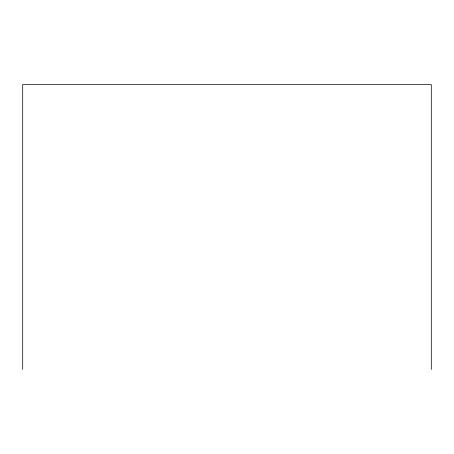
<?xml version="1.0" encoding="UTF-8"?>
<svg xmlns="http://www.w3.org/2000/svg" width="454" height="454" viewBox="0 0 454 454"><rect width="100%" height="100%" fill="white"/><g stroke="black" fill="none" stroke-linecap="round" stroke-linejoin="round"><path stroke-width="0.68" d="M431.3 369.454L431.3 84.546L22.7 84.546L22.7 369.454"/></g></svg>
